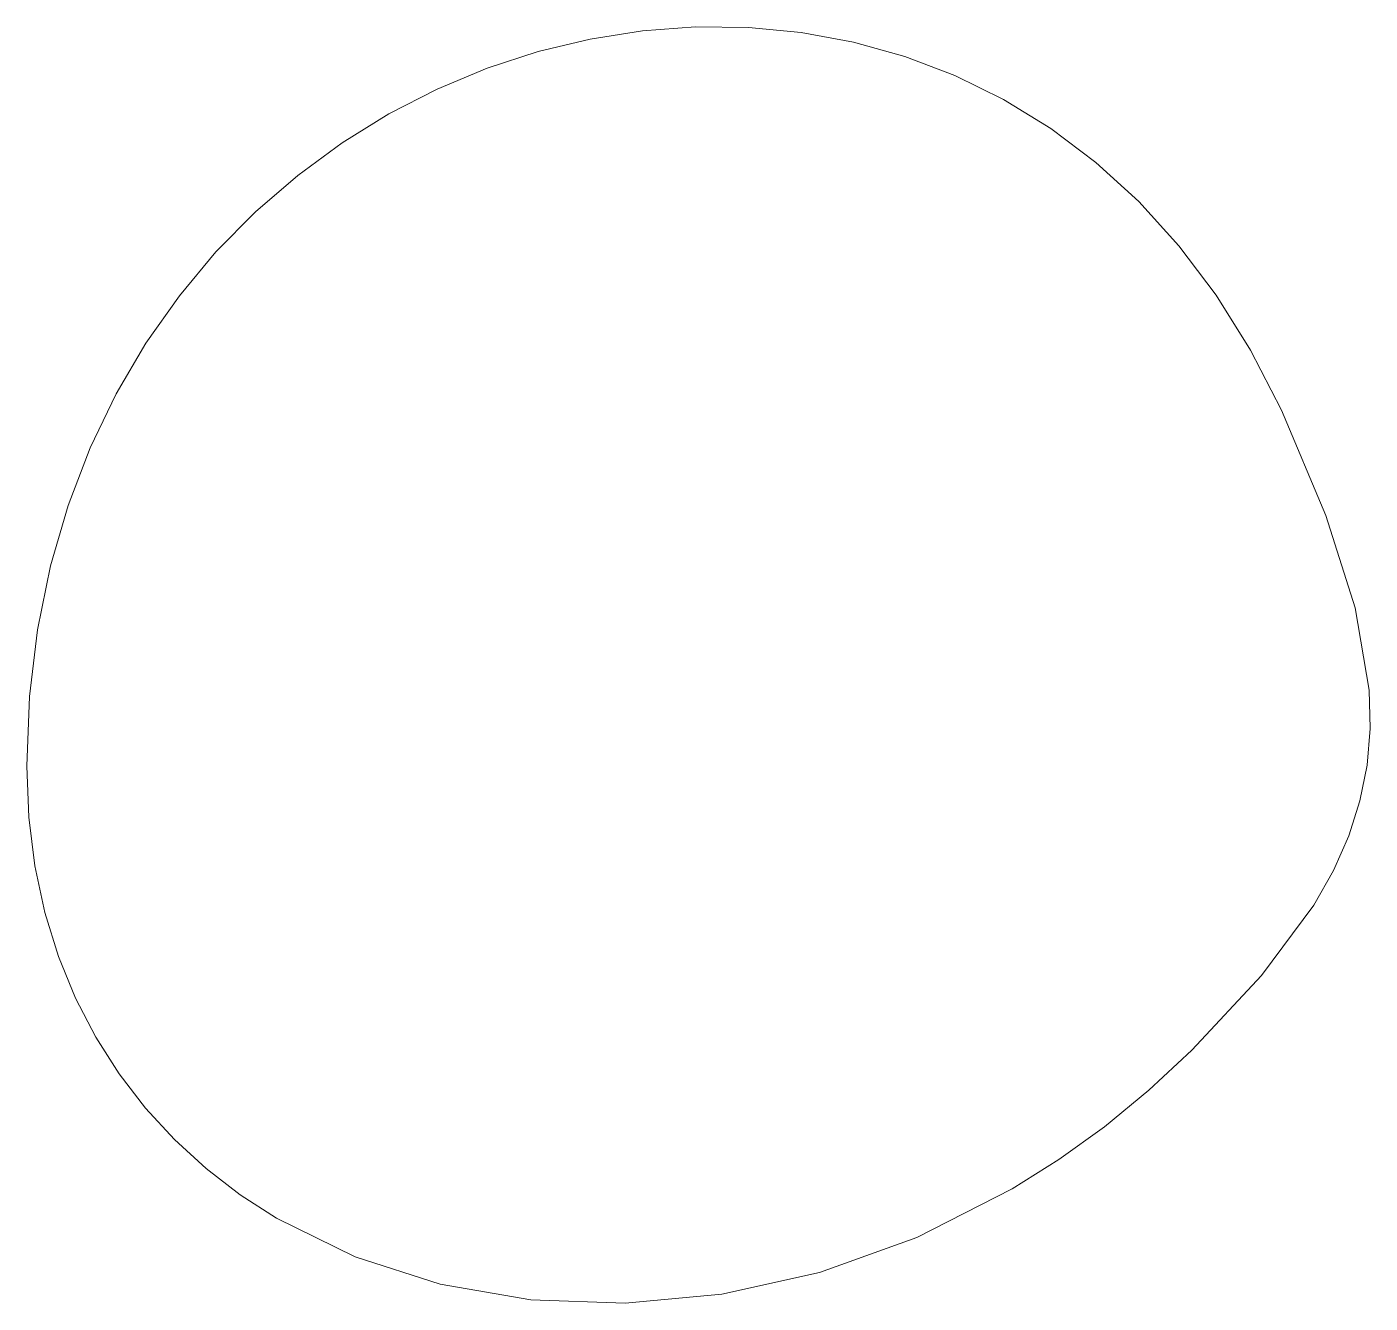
# Model space of a CAD drawing. Header units: millimetres. Extents: x -199 to 251, y -179 to 271.
# Drawn here: x -112.97 to -107.16, y 127.59 to 133.12 of the extents above; entities that cross this region are included whole.
import ezdxf

# ---------------------------------------------------------------- set-up
doc = ezdxf.new("R2010")
doc.units = ezdxf.units.MM
doc.header["$MEASUREMENT"] = 0
doc.layers.add('Camada 1', color=7, linetype='Continuous')

msp = doc.modelspace()

# ---------------------------------------------------------------- linework, layer by layer
at = {"layer": 'Camada 1', "color": 250, "lineweight": 18}
msp.add_open_spline([(-111.1972, 132.8474), (-111.1972, 132.8474), (-111.4065, 132.7398), (-111.4065, 132.7398), (-111.4065, 132.7398), (-111.4065, 132.7398), (-111.6083, 132.6151), (-111.6083, 132.6151), (-111.6083, 132.6151), (-111.6083, 132.6151), (-111.8011, 132.4737), (-111.8011, 132.4737), (-111.8011, 132.4737), (-111.8011, 132.4737), (-111.9837, 132.3159), (-111.9837, 132.3159), (-111.9837, 132.3159), (-111.9837, 132.3159), (-112.1548, 132.1421), (-112.1548, 132.1421), (-112.1548, 132.1421), (-112.1548, 132.1421), (-112.3133, 131.9527), (-112.3133, 131.9527), (-112.3133, 131.9527), (-112.3133, 131.9527), (-112.4578, 131.7479), (-112.4578, 131.7479), (-112.4578, 131.7479), (-112.4578, 131.7479), (-112.5871, 131.5282), (-112.5871, 131.5282), (-112.5871, 131.5282), (-112.5871, 131.5282), (-112.7, 131.294), (-112.7, 131.294), (-112.7, 131.294), (-112.7, 131.294), (-112.7951, 131.0454), (-112.7951, 131.0454), (-112.7951, 131.0454), (-112.7951, 131.0454), (-112.8713, 130.783), (-112.8713, 130.783), (-112.8713, 130.783), (-112.8713, 130.783), (-112.9273, 130.5071), (-112.9273, 130.5071), (-112.9273, 130.5071), (-112.9273, 130.5071), (-112.9618, 130.2179), (-112.9618, 130.2179), (-112.9618, 130.2179), (-112.9618, 130.2179), (-112.9735, 129.916), (-112.9735, 129.916), (-112.9735, 129.916), (-112.9735, 129.916), (-112.9646, 129.6952), (-112.9646, 129.6952), (-112.9646, 129.6952), (-112.9646, 129.6952), (-112.9384, 129.4843), (-112.9384, 129.4843), (-112.9384, 129.4843), (-112.9384, 129.4843), (-112.8955, 129.2834), (-112.8955, 129.2834), (-112.8955, 129.2834), (-112.8955, 129.2834), (-112.8369, 129.0928), (-112.8369, 129.0928), (-112.8369, 129.0928), (-112.8369, 129.0928), (-112.7633, 128.9126), (-112.7633, 128.9126), (-112.7633, 128.9126), (-112.7633, 128.9126), (-112.6755, 128.7431), (-112.6755, 128.7431), (-112.6755, 128.7431), (-112.6755, 128.7431), (-112.5742, 128.5844), (-112.5742, 128.5844), (-112.5742, 128.5844), (-112.5742, 128.5844), (-112.4601, 128.4367), (-112.4601, 128.4367), (-112.4601, 128.4367), (-112.4601, 128.4367), (-112.3342, 128.3003), (-112.3342, 128.3003), (-112.3342, 128.3003), (-112.3342, 128.3003), (-112.1971, 128.1751), (-112.1971, 128.1751), (-112.1971, 128.1751), (-112.1971, 128.1751), (-112.0497, 128.0616), (-112.0497, 128.0616), (-112.0497, 128.0616), (-112.0497, 128.0616), (-111.8927, 127.9599), (-111.8927, 127.9599), (-111.8927, 127.9599), (-111.8927, 127.9599), (-111.5529, 127.7924), (-111.5529, 127.7924), (-111.5529, 127.7924), (-111.5529, 127.7924), (-111.1841, 127.6743), (-111.1841, 127.6743), (-111.1841, 127.6743), (-111.1841, 127.6743), (-110.7925, 127.607), (-110.7925, 127.607), (-110.7925, 127.607), (-110.7925, 127.607), (-110.3841, 127.5921), (-110.3841, 127.5921), (-110.3841, 127.5921), (-110.3841, 127.5921), (-109.9653, 127.6311), (-109.9653, 127.6311), (-109.9653, 127.6311), (-109.9653, 127.6311), (-109.5421, 127.7254), (-109.5421, 127.7254), (-109.5421, 127.7254), (-109.5421, 127.7254), (-109.1209, 127.8766), (-109.1209, 127.8766), (-109.1209, 127.8766), (-109.1209, 127.8766), (-108.7077, 128.0862), (-108.7077, 128.0862), (-108.7077, 128.0862), (-108.7077, 128.0862), (-108.5061, 128.2134), (-108.5061, 128.2134), (-108.5061, 128.2134), (-108.5061, 128.2134), (-108.3089, 128.3558), (-108.3089, 128.3558), (-108.3089, 128.3558), (-108.3089, 128.3558), (-108.1167, 128.5135), (-108.1167, 128.5135), (-108.1167, 128.5135), (-108.1167, 128.5135), (-107.9305, 128.6868), (-107.9305, 128.6868), (-107.9305, 128.6868), (-107.9305, 128.6868), (-107.6288, 129.0101), (-107.6288, 129.0101), (-107.6288, 129.0101), (-107.6288, 129.0101), (-107.4029, 129.3152), (-107.4029, 129.3152), (-107.4029, 129.3152), (-107.4029, 129.3152), (-107.3178, 129.4648), (-107.3178, 129.4648), (-107.3178, 129.4648), (-107.3178, 129.4648), (-107.2511, 129.6146), (-107.2511, 129.6146), (-107.2511, 129.6146), (-107.2511, 129.6146), (-107.2024, 129.7659), (-107.2024, 129.7659), (-107.2024, 129.7659), (-107.2024, 129.7659), (-107.1716, 129.9204), (-107.1716, 129.9204), (-107.1716, 129.9204), (-107.1716, 129.9204), (-107.1585, 130.0797), (-107.1585, 130.0797), (-107.1585, 130.0797), (-107.1585, 130.0797), (-107.1628, 130.2453), (-107.1628, 130.2453), (-107.1628, 130.2453), (-107.1628, 130.2453), (-107.2229, 130.6014), (-107.2229, 130.6014), (-107.2229, 130.6014), (-107.2229, 130.6014), (-107.3501, 131.0012), (-107.3501, 131.0012), (-107.3501, 131.0012), (-107.3501, 131.0012), (-107.5427, 131.4569), (-107.5427, 131.4569), (-107.5427, 131.4569), (-107.5427, 131.4569), (-107.6761, 131.7178), (-107.6761, 131.7178), (-107.6761, 131.7178), (-107.6761, 131.7178), (-107.8244, 131.955), (-107.8244, 131.955), (-107.8244, 131.955), (-107.8244, 131.955), (-107.9863, 132.1692), (-107.9863, 132.1692), (-107.9863, 132.1692), (-107.9863, 132.1692), (-108.1605, 132.3605), (-108.1605, 132.3605), (-108.1605, 132.3605), (-108.1605, 132.3605), (-108.3459, 132.5295), (-108.3459, 132.5295), (-108.3459, 132.5295), (-108.3459, 132.5295), (-108.5412, 132.6763), (-108.5412, 132.6763), (-108.5412, 132.6763), (-108.5412, 132.6763), (-108.745, 132.8016), (-108.745, 132.8016), (-108.745, 132.8016), (-108.745, 132.8016), (-108.9562, 132.9054), (-108.9562, 132.9054), (-108.9562, 132.9054), (-108.9562, 132.9054), (-109.1735, 132.9882), (-109.1735, 132.9882), (-109.1735, 132.9882), (-109.1735, 132.9882), (-109.3957, 133.0503), (-109.3957, 133.0503), (-109.3957, 133.0503), (-109.3957, 133.0503), (-109.6214, 133.0922), (-109.6214, 133.0922), (-109.6214, 133.0922), (-109.6214, 133.0922), (-109.8495, 133.1142), (-109.8495, 133.1142), (-109.8495, 133.1142), (-109.8495, 133.1142), (-110.0787, 133.1166), (-110.0787, 133.1166), (-110.0787, 133.1166), (-110.0787, 133.1166), (-110.3078, 133.0997), (-110.3078, 133.0997), (-110.3078, 133.0997), (-110.3078, 133.0997), (-110.5354, 133.064), (-110.5354, 133.064), (-110.5354, 133.064), (-110.5354, 133.064), (-110.7603, 133.0099), (-110.7603, 133.0099), (-110.7603, 133.0099), (-110.7603, 133.0099), (-110.9813, 132.9375), (-110.9813, 132.9375), (-110.9813, 132.9375), (-110.9813, 132.9375), (-111.1972, 132.8474), (-111.1972, 132.8474)], degree=3, knots=[0, 0, 0, 0, 0.014706, 0.014706, 0.014706, 0.014706, 0.029412, 0.029412, 0.029412, 0.029412, 0.044118, 0.044118, 0.044118, 0.044118, 0.058824, 0.058824, 0.058824, 0.058824, 0.073529, 0.073529, 0.073529, 0.073529, 0.088235, 0.088235, 0.088235, 0.088235, 0.102941, 0.102941, 0.102941, 0.102941, 0.117647, 0.117647, 0.117647, 0.117647, 0.132353, 0.132353, 0.132353, 0.132353, 0.147059, 0.147059, 0.147059, 0.147059, 0.161765, 0.161765, 0.161765, 0.161765, 0.176471, 0.176471, 0.176471, 0.176471, 0.191176, 0.191176, 0.191176, 0.191176, 0.205882, 0.205882, 0.205882, 0.205882, 0.220588, 0.220588, 0.220588, 0.220588, 0.235294, 0.235294, 0.235294, 0.235294, 0.25, 0.25, 0.25, 0.25, 0.264706, 0.264706, 0.264706, 0.264706, 0.279412, 0.279412, 0.279412, 0.279412, 0.294118, 0.294118, 0.294118, 0.294118, 0.308824, 0.308824, 0.308824, 0.308824, 0.323529, 0.323529, 0.323529, 0.323529, 0.338235, 0.338235, 0.338235, 0.338235, 0.352941, 0.352941, 0.352941, 0.352941, 0.367647, 0.367647, 0.367647, 0.367647, 0.382353, 0.382353, 0.382353, 0.382353, 0.397059, 0.397059, 0.397059, 0.397059, 0.411765, 0.411765, 0.411765, 0.411765, 0.426471, 0.426471, 0.426471, 0.426471, 0.441176, 0.441176, 0.441176, 0.441176, 0.455882, 0.455882, 0.455882, 0.455882, 0.470588, 0.470588, 0.470588, 0.470588, 0.485294, 0.485294, 0.485294, 0.485294, 0.5, 0.5, 0.5, 0.5, 0.514706, 0.514706, 0.514706, 0.514706, 0.529412, 0.529412, 0.529412, 0.529412, 0.544118, 0.544118, 0.544118, 0.544118, 0.558824, 0.558824, 0.558824, 0.558824, 0.573529, 0.573529, 0.573529, 0.573529, 0.588235, 0.588235, 0.588235, 0.588235, 0.602941, 0.602941, 0.602941, 0.602941, 0.617647, 0.617647, 0.617647, 0.617647, 0.632353, 0.632353, 0.632353, 0.632353, 0.647059, 0.647059, 0.647059, 0.647059, 0.661765, 0.661765, 0.661765, 0.661765, 0.676471, 0.676471, 0.676471, 0.676471, 0.691176, 0.691176, 0.691176, 0.691176, 0.705882, 0.705882, 0.705882, 0.705882, 0.720588, 0.720588, 0.720588, 0.720588, 0.735294, 0.735294, 0.735294, 0.735294, 0.75, 0.75, 0.75, 0.75, 0.764706, 0.764706, 0.764706, 0.764706, 0.779412, 0.779412, 0.779412, 0.779412, 0.794118, 0.794118, 0.794118, 0.794118, 0.808824, 0.808824, 0.808824, 0.808824, 0.823529, 0.823529, 0.823529, 0.823529, 0.838235, 0.838235, 0.838235, 0.838235, 0.852941, 0.852941, 0.852941, 0.852941, 0.867647, 0.867647, 0.867647, 0.867647, 0.882353, 0.882353, 0.882353, 0.882353, 0.897059, 0.897059, 0.897059, 0.897059, 0.911765, 0.911765, 0.911765, 0.911765, 0.926471, 0.926471, 0.926471, 0.926471, 0.941176, 0.941176, 0.941176, 0.941176, 0.955882, 0.955882, 0.955882, 0.955882, 0.970588, 0.970588, 0.970588, 0.970588, 1, 1, 1, 1], dxfattribs=at)

doc.saveas('drawing.dxf')
